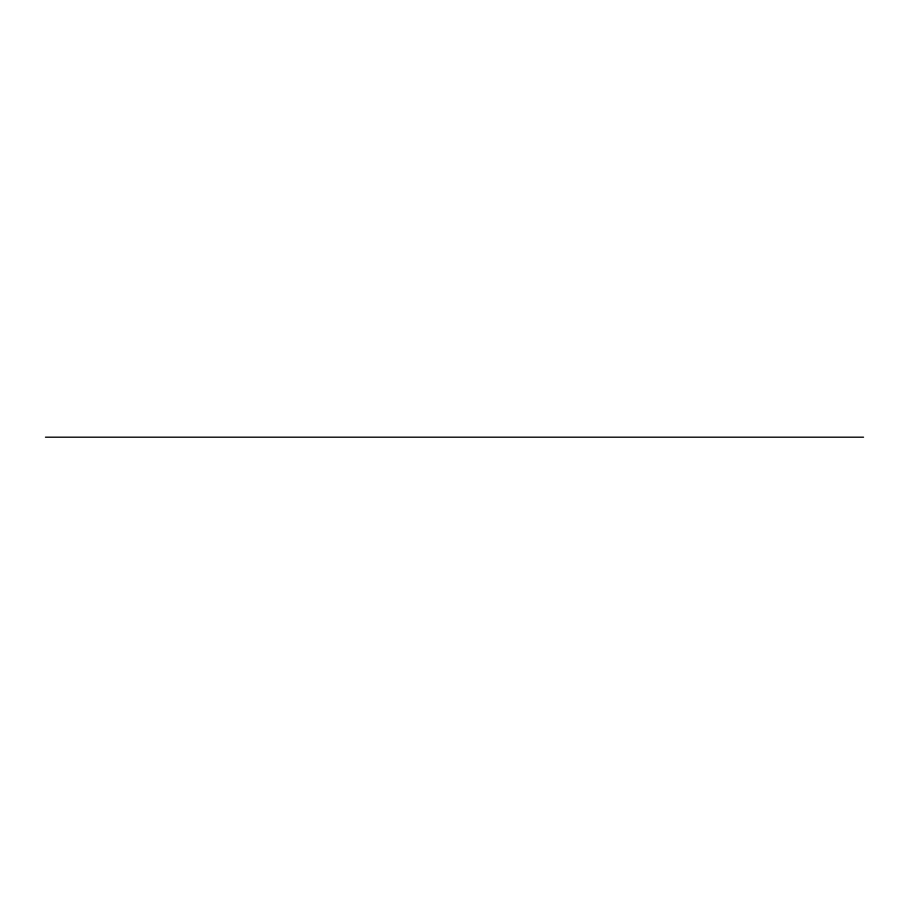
<?xml version="1.0" encoding="UTF-8"?>
<svg xmlns="http://www.w3.org/2000/svg" width="909" height="909" viewBox="0 0 909 909"><rect width="100%" height="100%" fill="white"/><g stroke="black" fill="none" stroke-linecap="round" stroke-linejoin="round"><path stroke-width="1.36" d="M45.45 437.195L863.55 437.195"/></g></svg>
